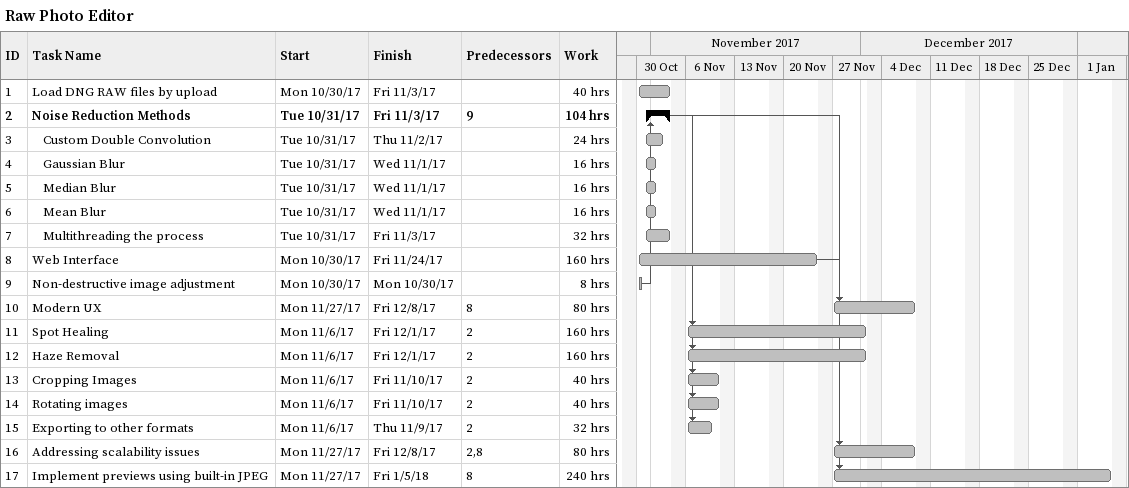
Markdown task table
Raw Photo Editor

| ID | Level | Task | Start | Finish | Predecessors | Work (h) |
|---|---|---|---|---|---|---|
| 1 | 1 | Load DNG RAW files by upload | 2017-10-30 | 2017-11-03 |  | 40 |
| 2 | 1 | **Noise Reduction Methods** | 2017-10-31 | 2017-11-03 | 9 | 104 |
| 3 | 2 | Custom Double Convolution | 2017-10-31 | 2017-11-02 |  | 24 |
| 4 | 2 | Gaussian Blur | 2017-10-31 | 2017-11-01 |  | 16 |
| 5 | 2 | Median Blur | 2017-10-31 | 2017-11-01 |  | 16 |
| 6 | 2 | Mean Blur | 2017-10-31 | 2017-11-01 |  | 16 |
| 7 | 2 | Multithreading the process | 2017-10-31 | 2017-11-03 |  | 32 |
| 8 | 1 | Web Interface | 2017-10-30 | 2017-11-24 |  | 160 |
| 9 | 1 | Non-destructive image adjustment | 2017-10-30 | 2017-10-30 |  | 8 |
| 10 | 1 | Modern UX | 2017-11-27 | 2017-12-08 | 8 | 80 |
| 11 | 1 | Spot Healing | 2017-11-06 | 2017-12-01 | 2 | 160 |
| 12 | 1 | Haze Removal | 2017-11-06 | 2017-12-01 | 2 | 160 |
| 13 | 1 | Cropping Images | 2017-11-06 | 2017-11-10 | 2 | 40 |
| 14 | 1 | Rotating images | 2017-11-06 | 2017-11-10 | 2 | 40 |
| 15 | 1 | Exporting to other formats | 2017-11-06 | 2017-11-09 | 2 | 32 |
| 16 | 1 | Addressing scalability issues | 2017-11-27 | 2017-12-08 | 2, 8 | 80 |
| 17 | 1 | Implement previews using built-in JPEG | 2017-11-27 | 2018-01-05 | 8 | 240 |
